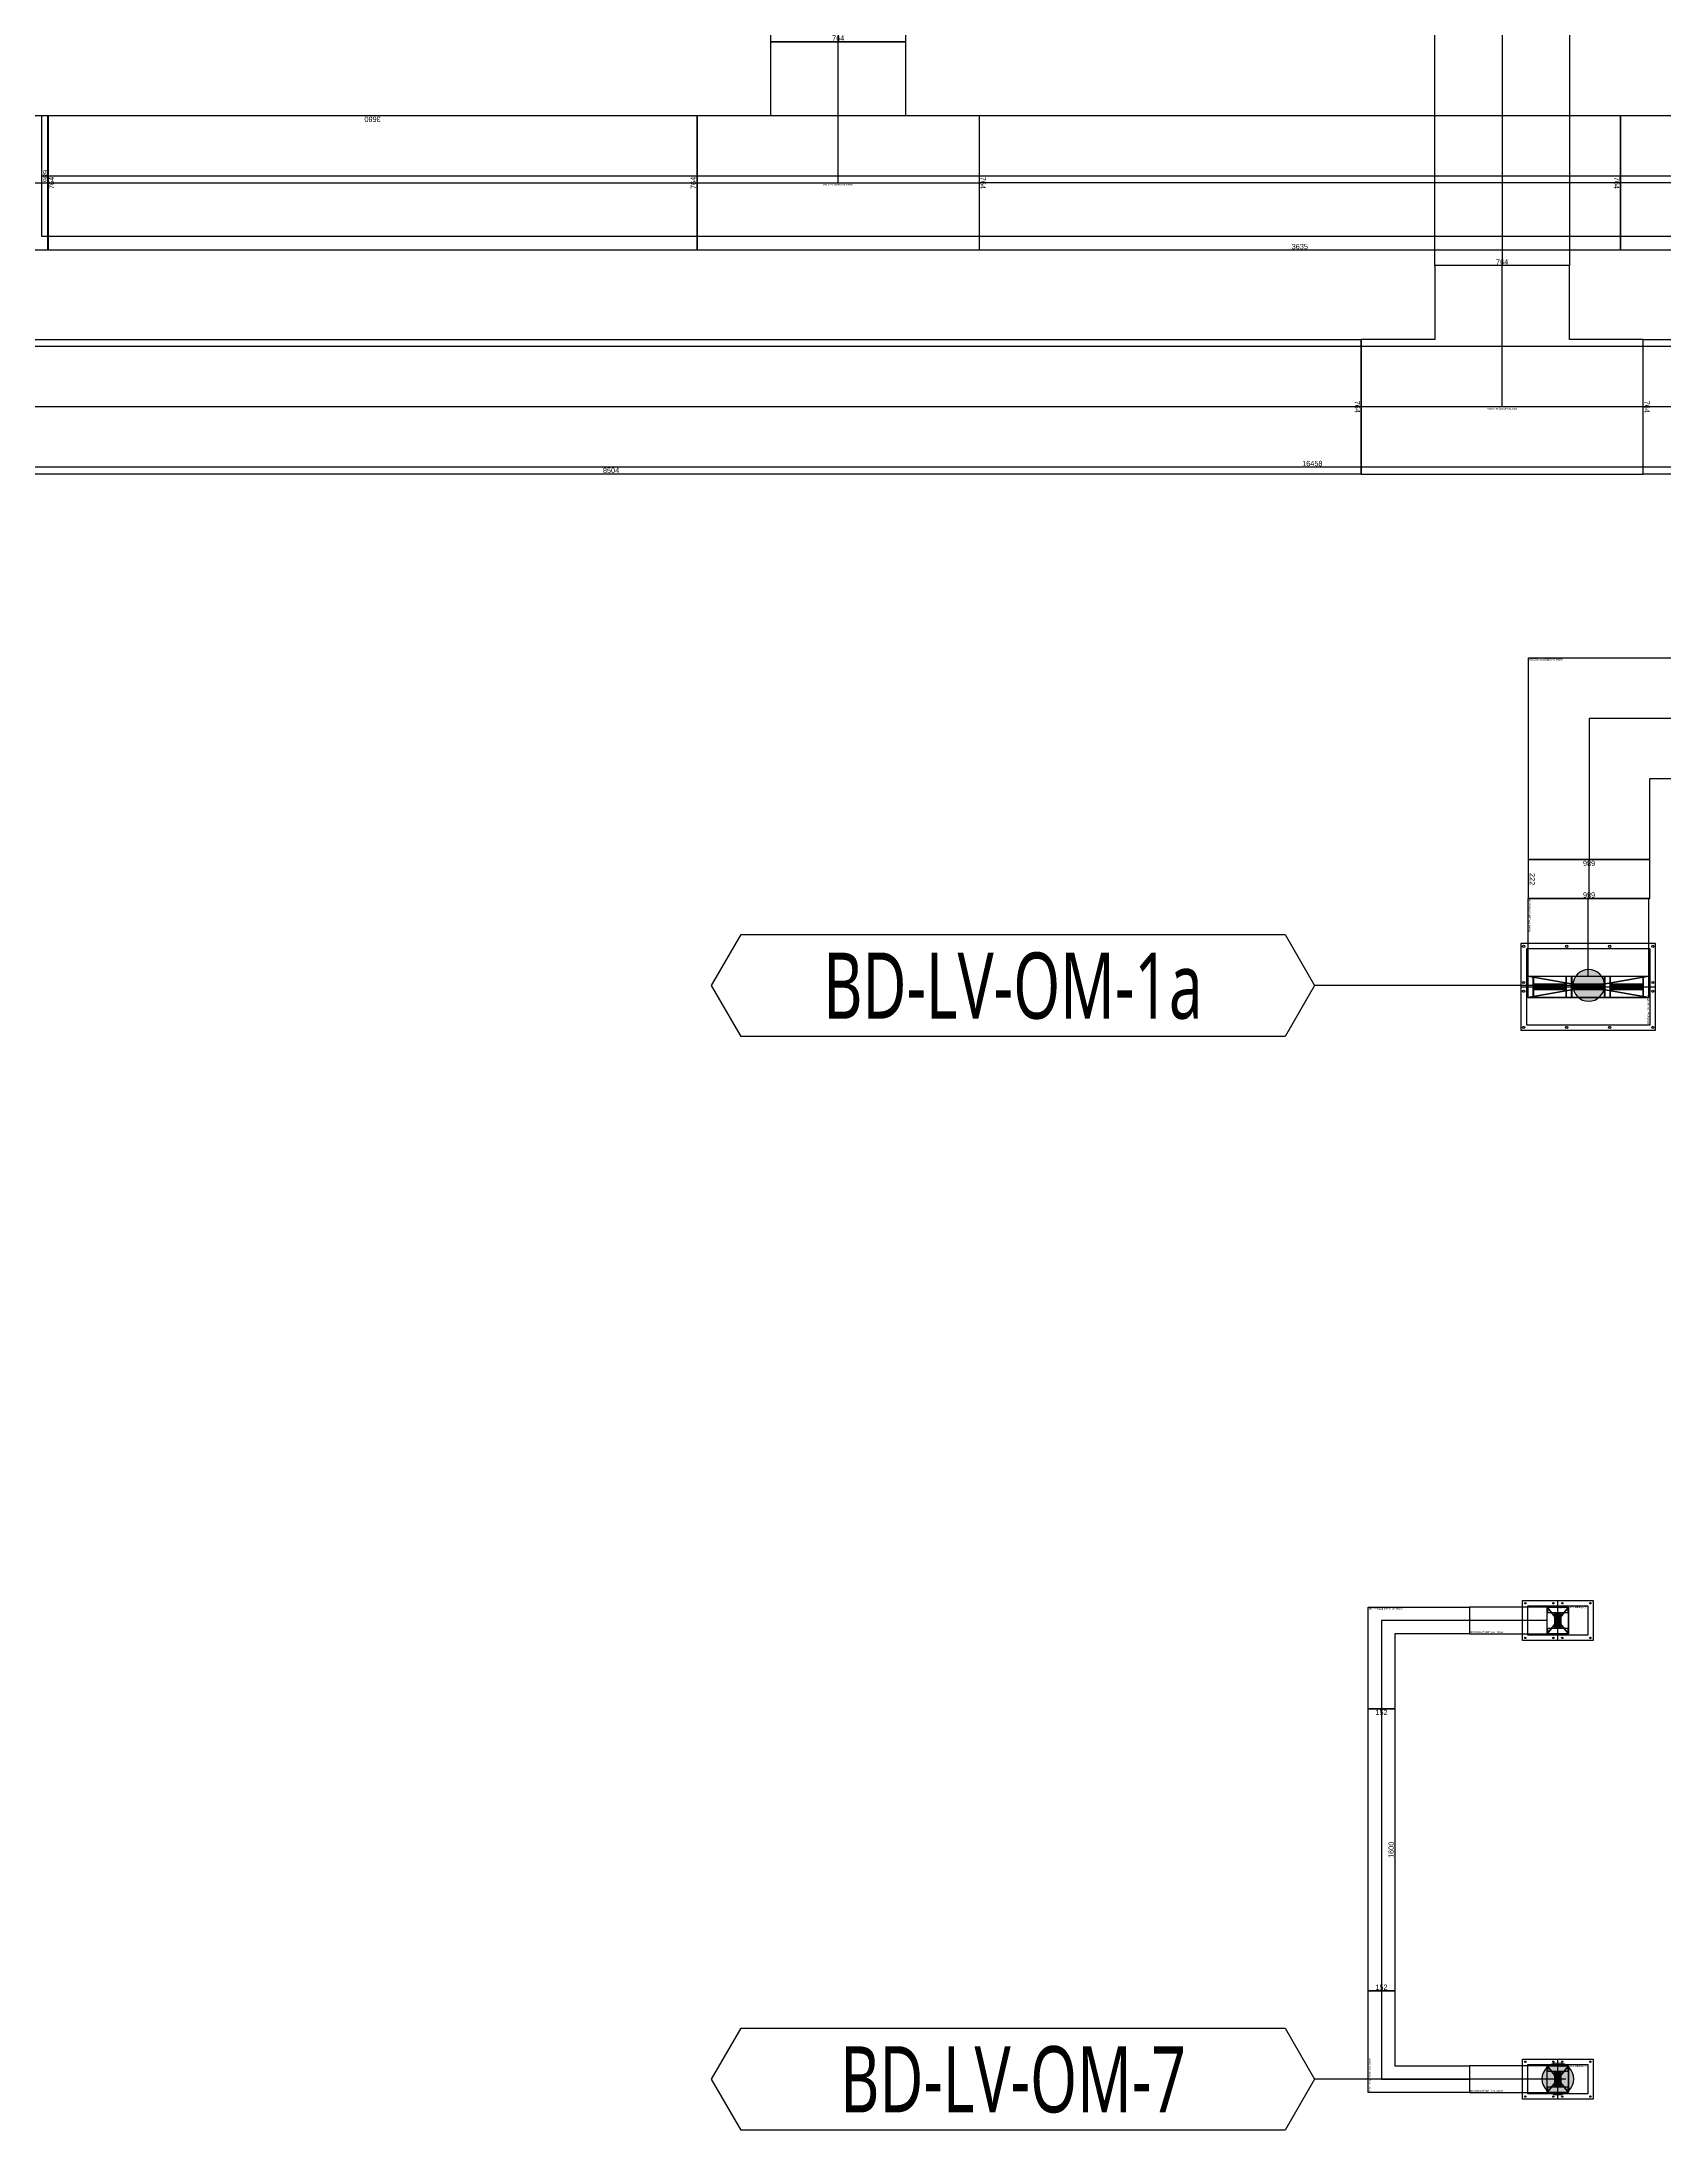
# Model space of a CAD drawing. Header units: millimetres. Extents: x 84228 to 374549, y -351975 to 847575.
# Drawn here: x 101759 to 110957, y -241285 to -229444 of the extents above; entities that cross this region are included whole.
import ezdxf
from ezdxf.enums import TextEntityAlignment as Align

# ---------------------------------------------------------------- set-up
doc = ezdxf.new("R2010")
doc.units = ezdxf.units.MM
doc.header["$LTSCALE"] = 150
doc.layers.get('Defpoints').update_dxf_attribs({"color": 150})
for name, color, linetype in [('-----27 Bus Duct_LV_380-220V', 200, 'Continuous'), ('-----27 Bus Duct_LV_380-220V_IT BACK UP', 2, 'Continuous'), ('-----27 Bus Duct_LV_380-220V_LOAD BANK', 7, 'Continuous'), ('-----27 Bus Duct_LV_380-220V_UT', 41, 'Continuous'), ('-----27 Bus Duct_LV_380-220V_UT B', 71, 'Continuous'), ('-----99 Cable Schedule', 2, 'Continuous')]:
    doc.layers.add(name, color=color, linetype=linetype)
doc.styles.add('DH', font='malgun.ttf')
doc.styles.add('ELEC', font='Dotum.ttf')
doc.styles.get("Standard").update_dxf_attribs({"font": 'Dotum.ttf'})
doc.dimstyles.new('전기통신참고용-치수', dxfattribs={"dimscale": 15, "dimtxt": 2, "dimasz": 0, "dimexe": 0, "dimexo": 0, "dimgap": 0.4, "dimtad": 4, "dimdec": 0, "dimzin": 0, "dimdsep": 46, "dimtxsty": 'Standard', "dimblk": 'NONE', "dimcen": 0, "dimse1": 1, "dimse2": 1, "dimsd1": 1, "dimsd2": 1, "dimclrd": 8, "dimclre": 8, "dimclrt": 8, "dimadec": 0, "dimazin": 0, "dimtfac": 1, "dimtdec": 0, "dimtix": 1, "dimtmove": 2, "dimatfit": 0, "dimldrblk": 'NONE', "dimfxl": 2, "dimtolj": 1, "dimtzin": 0, "dimarcsym": 0})

# ---------------------------------------------------------------- blocks, each defined once
blk = doc.blocks.new('*D196')
at = {"layer": 'Defpoints', "color": 0, "transparency": 16777216}
for p in [(686, 12712), (686, 12712), (686, -3746)]:
    blk.add_point(p, dxfattribs=at)
at = {"color": 0, "transparency": 16777216, "insert": (665, 4483), "char_height": 30, "attachment_point": 5, "rotation": 90}
blk.add_mtext('\\A1;{\\C0;16458}', dxfattribs=at)
blk = doc.blocks.new('_None')
blk = doc.blocks.new('*D438')
at = {"layer": 'Defpoints', "color": 0, "transparency": 16777216}
for p in [(0, 12516), (764, 12516), (764, 12516)]:
    blk.add_point(p, dxfattribs=at)
at = {"color": 0, "transparency": 16777216, "insert": (382, 12495), "char_height": 30, "attachment_point": 5}
blk.add_mtext('\\A1;{\\C0;764}', dxfattribs=at)
blk = doc.blocks.new('*D439')
at = {"layer": 'Defpoints', "color": 0, "transparency": 16777216}
for p in [(764, 12516), (764, 12516), (764, 8881)]:
    blk.add_point(p, dxfattribs=at)
at = {"color": 0, "transparency": 16777216, "insert": (743, 10698), "char_height": 30, "attachment_point": 5, "rotation": 90}
blk.add_mtext('\\A1;{\\C0;3635}', dxfattribs=at)
blk = doc.blocks.new('*D440')
at = {"layer": 'Defpoints', "color": 0, "transparency": 16777216}
for p in [(0, 8881), (764, 8881), (764, 8881)]:
    blk.add_point(p, dxfattribs=at)
at = {"color": 0, "transparency": 16777216, "insert": (382, 8902), "char_height": 30, "attachment_point": 5}
blk.add_mtext('\\A1;{\\C0;764}', dxfattribs=at)
blk = doc.blocks.new('*U21')
at = {"color": 0}
blk.add_lwpolyline([(-800, -382), (-382, -382), (-382, -800), (382, -800), (382, -382), (800, -382), (800, 382), (-800, 382)], close=True, dxfattribs=at)
at = {"color": 1}
for points in [[(-800, 0), (800, 0)], [(0, 0), (0, -800)]]:
    blk.add_lwpolyline(points, dxfattribs=at)
at = {"color": 0, "style": 'ELEC'}
blk.add_text('BD TEE(HORIZ)-AL 6300A', height=10, dxfattribs=at).set_placement((0, 10), align=Align.MIDDLE)
blk = doc.blocks.new('*D442')
at = {"layer": 'Defpoints', "color": 0, "transparency": 16777216}
for p in [(0, 9341), (764, 9341), (764, 9341)]:
    blk.add_point(p, dxfattribs=at)
at = {"color": 0, "transparency": 16777216, "insert": (382, 9320), "char_height": 30, "attachment_point": 5}
blk.add_mtext('\\A1;{\\C0;764}', dxfattribs=at)
blk = doc.blocks.new('*D443')
at = {"layer": 'Defpoints', "color": 0, "transparency": 16777216}
for p in [(764, 9341), (764, 9341), (764, 5660)]:
    blk.add_point(p, dxfattribs=at)
at = {"color": 0, "transparency": 16777216, "insert": (743, 7500), "char_height": 30, "attachment_point": 5, "rotation": 90}
blk.add_mtext('\\A1;{\\C0;3680}', dxfattribs=at)
blk = doc.blocks.new('*D444')
at = {"layer": 'Defpoints', "color": 0, "transparency": 16777216}
for p in [(0, 5660), (764, 5660), (764, 5660)]:
    blk.add_point(p, dxfattribs=at)
at = {"color": 0, "transparency": 16777216, "insert": (382, 5681), "char_height": 30, "attachment_point": 5}
blk.add_mtext('\\A1;{\\C0;764}', dxfattribs=at)
blk = doc.blocks.new('*D587')
at = {"layer": 'Defpoints', "color": 0, "transparency": 16777216}
for p in [(686, 22793), (686, 22793), (686, -783)]:
    blk.add_point(p, dxfattribs=at)
at = {"color": 0, "transparency": 16777216, "insert": (665, 11005), "char_height": 30, "attachment_point": 5, "rotation": 90}
blk.add_mtext('\\A1;{\\C0;23576}', dxfattribs=at)
blk = doc.blocks.new('*D588')
at = {"layer": 'Defpoints', "color": 0, "transparency": 16777216}
for p in [(0, -783), (686, -783), (686, -783)]:
    blk.add_point(p, dxfattribs=at)
at = {"color": 0, "transparency": 16777216, "insert": (343, -762), "char_height": 30, "attachment_point": 5}
blk.add_mtext('\\A1;{\\C0;686}', dxfattribs=at)
blk = doc.blocks.new('*D602')
at = {"layer": 'Defpoints', "color": 0, "transparency": 16777216}
for p in [(0, 3396), (764, 3396), (764, 3396)]:
    blk.add_point(p, dxfattribs=at)
at = {"color": 0, "transparency": 16777216, "insert": (382, 3375), "char_height": 30, "attachment_point": 5}
blk.add_mtext('\\A1;{\\C0;764}', dxfattribs=at)
blk = doc.blocks.new('*D603')
at = {"layer": 'Defpoints', "color": 0, "transparency": 16777216}
for p in [(764, 3396), (764, 3396), (764, -6422)]:
    blk.add_point(p, dxfattribs=at)
at = {"color": 0, "transparency": 16777216, "insert": (743, -1513), "char_height": 30, "attachment_point": 5, "rotation": 90}
blk.add_mtext('\\A1;{\\C0;9818}', dxfattribs=at)
blk = doc.blocks.new('*D604')
at = {"layer": 'Defpoints', "color": 0, "transparency": 16777216}
for p in [(0, -6422), (764, -6422), (764, -6422)]:
    blk.add_point(p, dxfattribs=at)
at = {"color": 0, "transparency": 16777216, "insert": (382, -6401), "char_height": 30, "attachment_point": 5}
blk.add_mtext('\\A1;{\\C0;764}', dxfattribs=at)
blk = doc.blocks.new('*D610')
at = {"layer": 'Defpoints', "color": 0, "transparency": 16777216}
for p in [(0, 4742), (764, 4742), (764, 4742)]:
    blk.add_point(p, dxfattribs=at)
at = {"color": 0, "transparency": 16777216, "insert": (382, 4721), "char_height": 30, "attachment_point": 5}
blk.add_mtext('\\A1;{\\C0;764}', dxfattribs=at)
blk = doc.blocks.new('*D611')
at = {"layer": 'Defpoints', "color": 0, "transparency": 16777216}
for p in [(764, 4742), (764, 4742), (764, -3763)]:
    blk.add_point(p, dxfattribs=at)
at = {"color": 0, "transparency": 16777216, "insert": (743, 490), "char_height": 30, "attachment_point": 5, "rotation": 90}
blk.add_mtext('\\A1;{\\C0;8504}', dxfattribs=at)
blk = doc.blocks.new('*D612')
at = {"layer": 'Defpoints', "color": 0, "transparency": 16777216}
for p in [(0, -3763), (764, -3763), (764, -3763)]:
    blk.add_point(p, dxfattribs=at)
at = {"color": 0, "transparency": 16777216, "insert": (382, -3742), "char_height": 30, "attachment_point": 5}
blk.add_mtext('\\A1;{\\C0;764}', dxfattribs=at)
blk = doc.blocks.new('*D615')
at = {"layer": 'Defpoints', "color": 0, "transparency": 16777216}
for p in [(764, 9793), (764, 9793), (764, -5596)]:
    blk.add_point(p, dxfattribs=at)
at = {"color": 0, "transparency": 16777216, "insert": (743, 2099), "char_height": 30, "attachment_point": 5, "rotation": 90}
blk.add_mtext('\\A1;{\\C0;15390}', dxfattribs=at)
blk = doc.blocks.new('*D616')
at = {"layer": 'Defpoints', "color": 0, "transparency": 16777216}
for p in [(0, -5596), (764, -5596), (764, -5596)]:
    blk.add_point(p, dxfattribs=at)
at = {"color": 0, "transparency": 16777216, "insert": (382, -5575), "char_height": 30, "attachment_point": 5}
blk.add_mtext('\\A1;{\\C0;764}', dxfattribs=at)
blk = doc.blocks.new('*D446')
at = {"layer": 'Defpoints', "color": 0, "transparency": 16777216}
for p in [(0, 12840), (764, 12840), (764, 12840)]:
    blk.add_point(p, dxfattribs=at)
at = {"color": 0, "transparency": 16777216, "insert": (382, 12819), "char_height": 30, "attachment_point": 5}
blk.add_mtext('\\A1;{\\C0;764}', dxfattribs=at)
blk = doc.blocks.new('*D447')
at = {"layer": 'Defpoints', "color": 0, "transparency": 16777216}
for p in [(764, 12840), (764, 12840), (764, 9441)]:
    blk.add_point(p, dxfattribs=at)
at = {"color": 0, "transparency": 16777216, "insert": (743, 11140), "char_height": 30, "attachment_point": 5, "rotation": 90}
blk.add_mtext('\\A1;{\\C0;3399}', dxfattribs=at)
blk = doc.blocks.new('*D448')
at = {"layer": 'Defpoints', "color": 0, "transparency": 16777216}
for p in [(0, 9441), (764, 9441), (764, 9441)]:
    blk.add_point(p, dxfattribs=at)
at = {"color": 0, "transparency": 16777216, "insert": (382, 9462), "char_height": 30, "attachment_point": 5}
blk.add_mtext('\\A1;{\\C0;764}', dxfattribs=at)
blk = doc.blocks.new('*U15')
at = {"color": 0}
blk.add_lwpolyline([(-382, -382), (800, -382), (800, 382), (382, 382), (382, 800), (-382, 800)], close=True, dxfattribs=at)
at = {"color": 1}
blk.add_lwpolyline([(800, 0), (0, 0), (0, 800)], dxfattribs=at)
at = {"color": 0, "style": 'ELEC'}
blk.add_text('BD ELBOW(HORIZ)-AL 6300A', height=10, dxfattribs=at).set_placement((-377, -372), align=Align.MIDDLE_LEFT)
blk = doc.blocks.new('*U79')
at = {"color": 0}
blk.add_line((0, 381.5), (0, -381.5), dxfattribs=at)
at = {"color": 1}
for p, q in [((60, 343), (-60, -343)), ((-60, 343), (60, -343))]:
    blk.add_line(p, q, dxfattribs=at)
at = {"color": 0}
for points in [[(-245, -381.5), (245, -381.5), (245, 381.5), (-245, 381.5)], [(-215, -350.5), (215, -350.5), (215, 350.5), (-215, 350.5)]]:
    blk.add_lwpolyline(points, close=True, dxfattribs=at)
at = {"color": 1}
blk.add_lwpolyline([(60, -343), (-60, -343), (-60, 343), (60, 343)], close=True, dxfattribs=at)
for points in [[(-60, 123, -0.41421356), (-58, 125), (-17.2, 125, 0.41421356), (-16.2, 126), (-16.2, 310, 0.41421356), (-17.2, 311), (-58, 311, -0.41421356), (-60, 313), (-60, 343, -0.41421356), (-59, 342), (-59, 313, 0.41421356), (-58, 312), (58, 312, 0.41421356), (59, 313), (59, 342, -0.41421356), (60, 343), (60, 313, -0.41421356), (58, 311), (17.2, 311, 0.41421356), (16.2, 310), (16.2, 126, 0.41421356), (17.2, 125), (58, 125, -0.41421356), (60, 123), (60, 111, -0.41421356), (59, 112), (59, 123, 0.41421356), (58, 124), (-58, 124, 0.41421356), (-59, 123), (-59, 112, -0.41421356), (-60, 111), (-60, 111), (-60, 111), (-60, 111)], [(-15.2, 126), (-15.2, 310, -0.41421356), (-14.2, 311), (14.2, 311, -0.41421356), (15.2, 310), (15.2, 126, -0.41421356), (14.2, 125), (-14.2, 125, -0.41421356)], [(-14.2, 127), (-14.2, 309, -0.41421356), (-13.2, 310), (-8.85, 310, -0.41421356), (-7.85, 309), (-7.85, 127, -0.41421356), (-8.85, 126), (-13.2, 126, -0.41421356)], [(-6.85, 127), (-6.85, 309, -0.41421356), (-5.85, 310), (-1.5, 310, -0.41421356), (-0.5, 309), (-0.5, 127, -0.41421356), (-1.5, 126), (-5.85, 126, -0.41421356)], [(0.5, 127), (0.5, 309, -0.41421356), (1.5, 310), (5.85, 310, -0.41421356), (6.85, 309), (6.85, 127, -0.41421356), (5.85, 126), (1.5, 126, -0.41421356)], [(7.85, 127), (7.85, 309, -0.41421356), (8.85, 310), (13.2, 310, -0.41421356), (14.2, 309), (14.2, 127, -0.41421356), (13.2, 126), (8.85, 126, -0.41421356)], [(-60, -95, -0.41421356), (-58, -93), (-17.2, -93, 0.41421356), (-16.2, -92), (-16.2, 92, 0.41421356), (-17.2, 93), (-58, 93, -0.41421356), (-60, 95), (-60, 109, -0.41421356), (-59, 108), (-59, 95, 0.41421356), (-58, 94), (58, 94, 0.41421356), (59, 95), (59, 108, -0.41421356), (60, 109), (60, 95, -0.41421356), (58, 93), (17.2, 93, 0.41421356), (16.2, 92), (16.2, -92, 0.41421356), (17.2, -93), (58, -93, -0.41421356), (60, -95), (60, -108, -0.41421356), (59, -107), (59, -95, 0.41421356), (58, -94), (-58, -94, 0.41421356), (-59, -95), (-59, -107, -0.41421356), (-60, -108), (-60, -108), (-60, -108), (-60, -108)], [(-15.2, -92), (-15.2, 92, -0.41421356), (-14.2, 93), (14.2, 93, -0.41421356), (15.2, 92), (15.2, -92, -0.41421356), (14.2, -93), (-14.2, -93, -0.41421356)], [(-14.2, -91), (-14.2, 91, -0.41421356), (-13.2, 92), (-8.85, 92, -0.41421356), (-7.85, 91), (-7.85, -91, -0.41421356), (-8.85, -92), (-13.2, -92, -0.41421356)], [(-6.85, -91), (-6.85, 91, -0.41421356), (-5.85, 92), (-1.5, 92, -0.41421356), (-0.5, 91), (-0.5, -91, -0.41421356), (-1.5, -92), (-5.85, -92, -0.41421356)], [(0.5, -91), (0.5, 91, -0.41421356), (1.5, 92), (5.85, 92, -0.41421356), (6.85, 91), (6.85, -91, -0.41421356), (5.85, -92), (1.5, -92, -0.41421356)], [(7.85, -91), (7.85, 91, -0.41421356), (8.85, 92), (13.2, 92, -0.41421356), (14.2, 91), (14.2, -91, -0.41421356), (13.2, -92), (8.85, -92, -0.41421356)], [(-60, -313, -0.41421356), (-58, -311), (-17.2, -311, 0.41421356), (-16.2, -310), (-16.2, -126, 0.41421356), (-17.2, -125), (-58, -125, -0.41421356), (-60, -123), (-60, -110, -0.41421356), (-59, -111), (-59, -123, 0.41421356), (-58, -124), (58, -124, 0.41421356), (59, -123), (59, -111, -0.41421356), (60, -110), (60, -123, -0.41421356), (58, -125), (17.2, -125, 0.41421356), (16.2, -126), (16.2, -310, 0.41421356), (17.2, -311), (58, -311, -0.41421356), (60, -313), (60, -343, -0.41421356), (59, -342), (59, -313, 0.41421356), (58, -312), (-58, -312, 0.41421356), (-59, -313), (-59, -342, -0.41421356), (-60, -343), (-60, -343), (-60, -343), (-60, -343)], [(-15.2, -310), (-15.2, -126, -0.41421356), (-14.2, -125), (14.2, -125, -0.41421356), (15.2, -126), (15.2, -310, -0.41421356), (14.2, -311), (-14.2, -311, -0.41421356)], [(-14.2, -309), (-14.2, -127, -0.41421356), (-13.2, -126), (-8.85, -126, -0.41421356), (-7.85, -127), (-7.85, -309, -0.41421356), (-8.85, -310), (-13.2, -310, -0.41421356)], [(-6.85, -309), (-6.85, -127, -0.41421356), (-5.85, -126), (-1.5, -126, -0.41421356), (-0.5, -127), (-0.5, -309, -0.41421356), (-1.5, -310), (-5.85, -310, -0.41421356)], [(0.5, -309), (0.5, -127, -0.41421356), (1.5, -126), (5.85, -126, -0.41421356), (6.85, -127), (6.85, -309, -0.41421356), (5.85, -310), (1.5, -310, -0.41421356)], [(7.85, -309), (7.85, -127, -0.41421356), (8.85, -126), (13.2, -126, -0.41421356), (14.2, -127), (14.2, -309, -0.41421356), (13.2, -310), (8.85, -310, -0.41421356)]]:
    blk.add_lwpolyline(points, format="xyb", close=True, dxfattribs=at)
at = {"color": 0}
for centre in [(-230, 366), (-25, 366), (25, 366), (230, 366), (-230, 122), (230, 122), (-230, -122), (230, -122), (-230, -366), (-25, -366), (25, -366), (230, -366)]:
    blk.add_circle(centre, 6, dxfattribs=at)
at = {"color": 0, "style": 'ELEC'}
blk.add_text('BD Flanged End-AL 5000A', height=10, dxfattribs=at).set_placement((-210, -340.5), align=Align.MIDDLE_LEFT)
blk = doc.blocks.new('*U69')
at = {"color": 1}
for p, q in [((340, 343), (220, -343)), ((220, 343), (340, -343))]:
    blk.add_line(p, q, dxfattribs=at)
at = {"color": 0}
blk.add_lwpolyline([(-220, -343), (220, -343), (220, 343), (-220, 343)], close=True, dxfattribs=at)
blk.add_lwpolyline([(220, -343), (340, -343), (340, 343), (220, 343)], dxfattribs=at)
at = {"color": 1}
for points in [[(220, 123, -0.41421356), (222, 125), (262.8, 125, 0.41421356), (263.8, 126), (263.8, 310, 0.41421356), (262.8, 311), (222, 311, -0.41421356), (220, 313), (220, 343, -0.41421356), (221, 342), (221, 313, 0.41421356), (222, 312), (338, 312, 0.41421356), (339, 313), (339, 342, -0.41421356), (340, 343), (340, 313, -0.41421356), (338, 311), (297.2, 311, 0.41421356), (296.2, 310), (296.2, 126, 0.41421356), (297.2, 125), (338, 125, -0.41421356), (340, 123), (340, 111, -0.41421356), (339, 112), (339, 123, 0.41421356), (338, 124), (222, 124, 0.41421356), (221, 123), (221, 112, -0.41421356), (220, 111), (220, 111), (220, 111), (220, 111)], [(264.8, 126), (264.8, 310, -0.41421356), (265.8, 311), (294.2, 311, -0.41421356), (295.2, 310), (295.2, 126, -0.41421356), (294.2, 125), (265.8, 125, -0.41421356)], [(265.8, 127), (265.8, 309, -0.41421356), (266.8, 310), (271.15, 310, -0.41421356), (272.15, 309), (272.15, 127, -0.41421356), (271.15, 126), (266.8, 126, -0.41421356)], [(273.15, 127), (273.15, 309, -0.41421356), (274.15, 310), (278.5, 310, -0.41421356), (279.5, 309), (279.5, 127, -0.41421356), (278.5, 126), (274.15, 126, -0.41421356)], [(280.5, 127), (280.5, 309, -0.41421356), (281.5, 310), (285.85, 310, -0.41421356), (286.85, 309), (286.85, 127, -0.41421356), (285.85, 126), (281.5, 126, -0.41421356)], [(287.85, 127), (287.85, 309, -0.41421356), (288.85, 310), (293.2, 310, -0.41421356), (294.2, 309), (294.2, 127, -0.41421356), (293.2, 126), (288.85, 126, -0.41421356)], [(220, -95, -0.41421356), (222, -93), (262.8, -93, 0.41421356), (263.8, -92), (263.8, 92, 0.41421356), (262.8, 93), (222, 93, -0.41421356), (220, 95), (220, 109, -0.41421356), (221, 108), (221, 95, 0.41421356), (222, 94), (338, 94, 0.41421356), (339, 95), (339, 108, -0.41421356), (340, 109), (340, 95, -0.41421356), (338, 93), (297.2, 93, 0.41421356), (296.2, 92), (296.2, -92, 0.41421356), (297.2, -93), (338, -93, -0.41421356), (340, -95), (340, -108, -0.41421356), (339, -107), (339, -95, 0.41421356), (338, -94), (222, -94, 0.41421356), (221, -95), (221, -107, -0.41421356), (220, -108), (220, -108), (220, -108), (220, -108)], [(264.8, -92), (264.8, 92, -0.41421356), (265.8, 93), (294.2, 93, -0.41421356), (295.2, 92), (295.2, -92, -0.41421356), (294.2, -93), (265.8, -93, -0.41421356)], [(265.8, -91), (265.8, 91, -0.41421356), (266.8, 92), (271.15, 92, -0.41421356), (272.15, 91), (272.15, -91, -0.41421356), (271.15, -92), (266.8, -92, -0.41421356)], [(273.15, -91), (273.15, 91, -0.41421356), (274.15, 92), (278.5, 92, -0.41421356), (279.5, 91), (279.5, -91, -0.41421356), (278.5, -92), (274.15, -92, -0.41421356)], [(280.5, -91), (280.5, 91, -0.41421356), (281.5, 92), (285.85, 92, -0.41421356), (286.85, 91), (286.85, -91, -0.41421356), (285.85, -92), (281.5, -92, -0.41421356)], [(287.85, -91), (287.85, 91, -0.41421356), (288.85, 92), (293.2, 92, -0.41421356), (294.2, 91), (294.2, -91, -0.41421356), (293.2, -92), (288.85, -92, -0.41421356)], [(220, -313, -0.41421356), (222, -311), (262.8, -311, 0.41421356), (263.8, -310), (263.8, -126, 0.41421356), (262.8, -125), (222, -125, -0.41421356), (220, -123), (220, -110, -0.41421356), (221, -111), (221, -123, 0.41421356), (222, -124), (338, -124, 0.41421356), (339, -123), (339, -111, -0.41421356), (340, -110), (340, -123, -0.41421356), (338, -125), (297.2, -125, 0.41421356), (296.2, -126), (296.2, -310, 0.41421356), (297.2, -311), (338, -311, -0.41421356), (340, -313), (340, -343, -0.41421356), (339, -342), (339, -313, 0.41421356), (338, -312), (222, -312, 0.41421356), (221, -313), (221, -342, -0.41421356), (220, -343), (220, -343), (220, -343), (220, -343)], [(264.8, -310), (264.8, -126, -0.41421356), (265.8, -125), (294.2, -125, -0.41421356), (295.2, -126), (295.2, -310, -0.41421356), (294.2, -311), (265.8, -311, -0.41421356)], [(265.8, -309), (265.8, -127, -0.41421356), (266.8, -126), (271.15, -126, -0.41421356), (272.15, -127), (272.15, -309, -0.41421356), (271.15, -310), (266.8, -310, -0.41421356)], [(273.15, -309), (273.15, -127, -0.41421356), (274.15, -126), (278.5, -126, -0.41421356), (279.5, -127), (279.5, -309, -0.41421356), (278.5, -310), (274.15, -310, -0.41421356)], [(280.5, -309), (280.5, -127, -0.41421356), (281.5, -126), (285.85, -126, -0.41421356), (286.85, -127), (286.85, -309, -0.41421356), (285.85, -310), (281.5, -310, -0.41421356)], [(287.85, -309), (287.85, -127, -0.41421356), (288.85, -126), (293.2, -126, -0.41421356), (294.2, -127), (294.2, -309, -0.41421356), (293.2, -310), (288.85, -310, -0.41421356)]]:
    blk.add_lwpolyline(points, format="xyb", close=True, dxfattribs=at)
blk.add_lwpolyline([(220, 0), (-220, 0)], dxfattribs=at)
at = {"color": 0, "style": 'ELEC'}
blk.add_text('BD ELBOW(VERT)-AL 5000A', height=10, dxfattribs=at).set_placement((-215, -333), align=Align.MIDDLE_LEFT)
blk = doc.blocks.new('A$C9a0ab699')
h = blk.add_hatch(color=0)
edge = h.paths.add_edge_path()
edge.add_arc((0, 0), 64, 720, 1080, ccw=False)
at = {"color": 0}
blk.add_circle((0, 0), 64, dxfattribs=at)
blk = doc.blocks.new('*U74')
at = {"color": 0}
blk.add_lwpolyline([(-343, -343), (800, -343), (800, 343), (343, 343), (343, 800), (-343, 800)], close=True, dxfattribs=at)
at = {"color": 1}
blk.add_lwpolyline([(800, 0), (0, 0), (0, 800)], dxfattribs=at)
at = {"color": 0, "style": 'ELEC'}
blk.add_text('BD ELBOW(HORIZ)-AL 5000A', height=10, dxfattribs=at).set_placement((-338, -333), align=Align.MIDDLE_LEFT)
blk = doc.blocks.new('*U66')
at = {"color": 1}
for p, q in [((60, 76), (-60, -76)), ((-60, 76), (60, -76))]:
    blk.add_line(p, q, dxfattribs=at)
at = {"color": 0}
blk.add_line((0, 113.5), (0, -113.5), dxfattribs=at)
for points in [[(200, -113.5), (-200, -113.5), (-200, 113.5), (200, 113.5)], [(170, -83.5), (-170, -83.5), (-170, 83.5), (170, 83.5)]]:
    blk.add_lwpolyline(points, close=True, dxfattribs=at)
at = {"color": 1}
blk.add_lwpolyline([(60, -76), (-60, -76), (-60, 76), (60, 76)], close=True, dxfattribs=at)
for points in [[(-60, -46, -0.41421356), (-58, -44), (-17.2, -44, 0.41421356), (-16.2, -43), (-16.2, 43, 0.41421356), (-17.2, 44), (-58, 44, -0.41421356), (-60, 46), (-60, 76, -0.41421356), (-59, 75), (-59, 46, 0.41421356), (-58, 45), (58, 45, 0.41421356), (59, 46), (59, 75, -0.41421356), (60, 76), (60, 46, -0.41421356), (58, 44), (17.2, 44, 0.41421356), (16.2, 43), (16.2, -43, 0.41421356), (17.2, -44), (58, -44, -0.41421356), (60, -46), (60, -76, -0.41421356), (59, -75), (59, -46, 0.41421356), (58, -45), (-58, -45, 0.41421356), (-59, -46), (-59, -75, -0.41421356), (-60, -76), (-60, -76), (-60, -76), (-60, -76)], [(-15.2, -43), (-15.2, 43, -0.41421356), (-14.2, 44), (14.2, 44, -0.41421356), (15.2, 43), (15.2, -43, -0.41421356), (14.2, -44), (-14.2, -44, -0.41421356)], [(-14.2, -42), (-14.2, 42, -0.41421356), (-13.2, 43), (-8.85, 43, -0.41421356), (-7.85, 42), (-7.85, -42, -0.41421356), (-8.85, -43), (-13.2, -43, -0.41421356)], [(-6.85, -42), (-6.85, 42, -0.41421356), (-5.85, 43), (-1.5, 43, -0.41421356), (-0.5, 42), (-0.5, -42, -0.41421356), (-1.5, -43), (-5.85, -43, -0.41421356)], [(0.5, -42), (0.5, 42, -0.41421356), (1.5, 43), (5.85, 43, -0.41421356), (6.85, 42), (6.85, -42, -0.41421356), (5.85, -43), (1.5, -43, -0.41421356)], [(7.85, -42), (7.85, 42, -0.41421356), (8.85, 43), (13.2, 43, -0.41421356), (14.2, 42), (14.2, -42, -0.41421356), (13.2, -43), (8.85, -43, -0.41421356)]]:
    blk.add_lwpolyline(points, format="xyb", close=True, dxfattribs=at)
at = {"color": 0}
for centre in [(-185, 98.5), (-25, 98.5), (25, 98.5), (185, 98.5), (-185, -98.5), (-25, -98.5), (25, -98.5), (185, -98.5)]:
    blk.add_circle(centre, 4, dxfattribs=at)
at = {"color": 0, "style": 'ELEC'}
blk.add_text('BD Flanged End-AL 1000A', height=10, dxfattribs=at).set_placement((-165, -73.5), align=Align.MIDDLE_LEFT)
blk = doc.blocks.new('*U67')
at = {"color": 1}
for p, q in [((340, 76), (220, -76)), ((220, 76), (340, -76))]:
    blk.add_line(p, q, dxfattribs=at)
at = {"color": 0}
blk.add_lwpolyline([(-220, -76), (220, -76), (220, 76), (-220, 76)], close=True, dxfattribs=at)
at = {"color": 1}
blk.add_lwpolyline([(220, 0), (-220, 0)], dxfattribs=at)
at = {"color": 0}
blk.add_lwpolyline([(220, -76), (340, -76), (340, 76), (220, 76)], dxfattribs=at)
at = {"color": 1}
for points in [[(220, -46, -0.41421356), (222, -44), (262.8, -44, 0.41421356), (263.8, -43), (263.8, 43, 0.41421356), (262.8, 44), (222, 44, -0.41421356), (220, 46), (220, 76, -0.41421356), (221, 75), (221, 46, 0.41421356), (222, 45), (338, 45, 0.41421356), (339, 46), (339, 75, -0.41421356), (340, 76), (340, 46, -0.41421356), (338, 44), (297.2, 44, 0.41421356), (296.2, 43), (296.2, -43, 0.41421356), (297.2, -44), (338, -44, -0.41421356), (340, -46), (340, -76, -0.41421356), (339, -75), (339, -46, 0.41421356), (338, -45), (222, -45, 0.41421356), (221, -46), (221, -75, -0.41421356), (220, -76), (220, -76), (220, -76), (220, -76)], [(264.8, -43), (264.8, 43, -0.41421356), (265.8, 44), (294.2, 44, -0.41421356), (295.2, 43), (295.2, -43, -0.41421356), (294.2, -44), (265.8, -44, -0.41421356)], [(265.8, -42), (265.8, 42, -0.41421356), (266.8, 43), (271.15, 43, -0.41421356), (272.15, 42), (272.15, -42, -0.41421356), (271.15, -43), (266.8, -43, -0.41421356)], [(273.15, -42), (273.15, 42, -0.41421356), (274.15, 43), (278.5, 43, -0.41421356), (279.5, 42), (279.5, -42, -0.41421356), (278.5, -43), (274.15, -43, -0.41421356)], [(280.5, -42), (280.5, 42, -0.41421356), (281.5, 43), (285.85, 43, -0.41421356), (286.85, 42), (286.85, -42, -0.41421356), (285.85, -43), (281.5, -43, -0.41421356)], [(287.85, -42), (287.85, 42, -0.41421356), (288.85, 43), (293.2, 43, -0.41421356), (294.2, 42), (294.2, -42, -0.41421356), (293.2, -43), (288.85, -43, -0.41421356)]]:
    blk.add_lwpolyline(points, format="xyb", close=True, dxfattribs=at)
at = {"color": 0, "style": 'ELEC'}
blk.add_text('BD ELBOW(VERT)-AL 1000A', height=10, dxfattribs=at).set_placement((-215, -66), align=Align.MIDDLE_LEFT)
blk = doc.blocks.new('*U68')
at = {"color": 0}
blk.add_lwpolyline([(-76, -76), (500, -76), (500, 76), (76, 76), (76, 500), (-76, 500)], close=True, dxfattribs=at)
at = {"color": 1}
blk.add_lwpolyline([(500, 0), (0, 0), (0, 500)], dxfattribs=at)
at = {"color": 0, "style": 'ELEC'}
blk.add_text('BD ELBOW(HORIZ)-AL 1000A', height=10, dxfattribs=at).set_placement((-71, -66), align=Align.MIDDLE_LEFT)
blk = doc.blocks.new('*D546')
at = {"layer": 'Defpoints', "color": 0, "transparency": 16777216}
for p in [(0, -822), (152, -822), (152, -822)]:
    blk.add_point(p, dxfattribs=at)
at = {"color": 0, "transparency": 16777216, "insert": (76, -843), "char_height": 30, "attachment_point": 5}
blk.add_mtext('\\A1;{\\C0;152}', dxfattribs=at)
blk = doc.blocks.new('*D547')
at = {"layer": 'Defpoints', "color": 0, "transparency": 16777216}
for p in [(152, -822), (152, -822), (152, -2422)]:
    blk.add_point(p, dxfattribs=at)
at = {"color": 0, "transparency": 16777216, "insert": (131, -1622), "char_height": 30, "attachment_point": 5, "rotation": 90}
blk.add_mtext('\\A1;{\\C0;1600}', dxfattribs=at)
blk = doc.blocks.new('*D548')
at = {"layer": 'Defpoints', "color": 0, "transparency": 16777216}
for p in [(0, -2422), (152, -2422), (152, -2422)]:
    blk.add_point(p, dxfattribs=at)
at = {"color": 0, "transparency": 16777216, "insert": (76, -2401), "char_height": 30, "attachment_point": 5}
blk.add_mtext('\\A1;{\\C0;152}', dxfattribs=at)
blk = doc.blocks.new('*D670')
at = {"layer": 'Defpoints', "color": 0, "transparency": 16777216}
for p in [(0, -2201), (686, -2201), (686, -2201)]:
    blk.add_point(p, dxfattribs=at)
at = {"color": 0, "transparency": 16777216, "insert": (343, -2222), "char_height": 30, "attachment_point": 5}
blk.add_mtext('\\A1;{\\C0;686}', dxfattribs=at)
blk = doc.blocks.new('*D671')
at = {"layer": 'Defpoints', "color": 0, "transparency": 16777216}
for p in [(686, -2201), (686, -2201), (686, -2422)]:
    blk.add_point(p, dxfattribs=at)
at = {"color": 0, "transparency": 16777216, "insert": (665, -2312), "char_height": 30, "attachment_point": 5, "rotation": 90}
blk.add_mtext('\\A1;{\\C0;222}', dxfattribs=at)
blk = doc.blocks.new('*D672')
at = {"layer": 'Defpoints', "color": 0, "transparency": 16777216}
for p in [(0, -2422), (686, -2422), (686, -2422)]:
    blk.add_point(p, dxfattribs=at)
at = {"color": 0, "transparency": 16777216, "insert": (343, -2401), "char_height": 30, "attachment_point": 5}
blk.add_mtext('\\A1;{\\C0;686}', dxfattribs=at)
blk = doc.blocks.new('*U194')
at = {"color": 1}
blk.add_line((343, 12712.4), (343, -3745.6), dxfattribs=at)
at = {"color": 0}
blk.add_lwpolyline([(686, -3745.6), (0, -3745.6), (0, 12712.4), (686, 12712.4)], close=True, dxfattribs=at)
dim = blk.add_linear_dim(base=(686, 12712.4), p1=(686, -3745.6), p2=(686, 12712.4), angle=90, text='{\\C0;<>}', dimstyle='전기통신참고용-치수', override={"dimtad": 1, "dimtxsty": 'Standard', "dimclrd": 0, "dimclre": 0, "dimclrt": 0}, dxfattribs=at)
dim.commit()
dim.dimension.update_dxf_attribs({"geometry": '*D196', "text_midpoint": (665, 4483.4)})
blk = doc.blocks.new('*U437')
at = {"color": 1}
blk.add_line((382, 12515.7), (382, 8881.2), dxfattribs=at)
at = {"color": 0}
blk.add_lwpolyline([(764, 8881.2), (0, 8881.2), (0, 12515.7), (764, 12515.7)], close=True, dxfattribs=at)
for base, p1, p2, override, picture, middle in [((764, 12515.7), (0, 12515.7), (764, 12515.7), {"dimtxsty": 'Standard', "dimclrd": 0, "dimclre": 0, "dimclrt": 0}, '*D438', (382, 12494.7)), ((764, 8881.2), (0, 8881.2), (764, 8881.2), {"dimtad": 1, "dimtxsty": 'Standard', "dimclrd": 0, "dimclre": 0, "dimclrt": 0}, '*D440', (382, 8902.2))]:
    dim = blk.add_linear_dim(base=base, p1=p1, p2=p2, text='{\\C0;<>}', dimstyle='전기통신참고용-치수', override=override, dxfattribs=at)
    dim.commit()
    dim.dimension.update_dxf_attribs({"geometry": picture, "text_midpoint": middle})
dim = blk.add_linear_dim(base=(764, 12515.6754), p1=(764, 8881.1747), p2=(764, 12515.6754), angle=90, text='{\\C0;<>}', dimstyle='전기통신참고용-치수', override={"dimtad": 1, "dimtxsty": 'Standard', "dimclrd": 0, "dimclre": 0, "dimclrt": 0}, dxfattribs=at)
dim.commit()
dim.dimension.update_dxf_attribs({"geometry": '*D439', "text_midpoint": (742.9796, 10698.425)})
blk = doc.blocks.new('*U441')
at = {"color": 1}
blk.add_line((382, 9340.7), (382, 5660.2), dxfattribs=at)
at = {"color": 0}
blk.add_lwpolyline([(764, 5660.2), (0, 5660.2), (0, 9340.7), (764, 9340.7)], close=True, dxfattribs=at)
for base, p1, p2, override, picture, middle in [((764, 9340.7), (0, 9340.7), (764, 9340.7), {"dimtxsty": 'Standard', "dimclrd": 0, "dimclre": 0, "dimclrt": 0}, '*D442', (382, 9319.7)), ((764, 5660.2), (0, 5660.2), (764, 5660.2), {"dimtad": 1, "dimtxsty": 'Standard', "dimclrd": 0, "dimclre": 0, "dimclrt": 0}, '*D444', (382, 5681.2))]:
    dim = blk.add_linear_dim(base=base, p1=p1, p2=p2, text='{\\C0;<>}', dimstyle='전기통신참고용-치수', override=override, dxfattribs=at)
    dim.commit()
    dim.dimension.update_dxf_attribs({"geometry": picture, "text_midpoint": middle})
dim = blk.add_linear_dim(base=(764, 9340.6754), p1=(764, 5660.176), p2=(764, 9340.6754), angle=90, text='{\\C0;<>}', dimstyle='전기통신참고용-치수', override={"dimtad": 1, "dimtxsty": 'Standard', "dimclrd": 0, "dimclre": 0, "dimclrt": 0}, dxfattribs=at)
dim.commit()
dim.dimension.update_dxf_attribs({"geometry": '*D443', "text_midpoint": (742.9796, 7500.4257)})
blk = doc.blocks.new('*U585')
at = {"color": 1}
blk.add_line((343, 22793.3), (343, -783.2), dxfattribs=at)
at = {"color": 0}
blk.add_lwpolyline([(686, -783.2), (0, -783.2), (0, 22793.3), (686, 22793.3)], close=True, dxfattribs=at)
dim = blk.add_linear_dim(base=(686, 22793.328207), p1=(686, -783.171793), p2=(686, 22793.328207), angle=90, text='{\\C0;<>}', dimstyle='전기통신참고용-치수', override={"dimtad": 1, "dimtxsty": 'Standard', "dimclrd": 0, "dimclre": 0, "dimclrt": 0}, dxfattribs=at)
dim.commit()
dim.dimension.update_dxf_attribs({"geometry": '*D587', "text_midpoint": (664.9796472, 11005.078207)})
dim = blk.add_linear_dim(base=(686, -783.2), p1=(0, -783.2), p2=(686, -783.2), text='{\\C0;<>}', dimstyle='전기통신참고용-치수', override={"dimtad": 1, "dimtxsty": 'Standard', "dimclrd": 0, "dimclre": 0, "dimclrt": 0}, dxfattribs=at)
dim.commit()
dim.dimension.update_dxf_attribs({"geometry": '*D588', "text_midpoint": (343, -762.2)})
blk = doc.blocks.new('*U601')
at = {"color": 1}
blk.add_line((382, 3396), (382, -6422), dxfattribs=at)
at = {"color": 0}
blk.add_lwpolyline([(764, -6422), (0, -6422), (0, 3396), (764, 3396)], close=True, dxfattribs=at)
for base, p1, p2, override, picture, middle in [((764, 3396), (0, 3396), (764, 3396), {"dimtxsty": 'Standard', "dimclrd": 0, "dimclre": 0, "dimclrt": 0}, '*D602', (382, 3375)), ((764, -6422), (0, -6422), (764, -6422), {"dimtad": 1, "dimtxsty": 'Standard', "dimclrd": 0, "dimclre": 0, "dimclrt": 0}, '*D604', (382, -6401))]:
    dim = blk.add_linear_dim(base=base, p1=p1, p2=p2, text='{\\C0;<>}', dimstyle='전기통신참고용-치수', override=override, dxfattribs=at)
    dim.commit()
    dim.dimension.update_dxf_attribs({"geometry": picture, "text_midpoint": middle})
dim = blk.add_linear_dim(base=(764, 3396), p1=(764, -6422), p2=(764, 3396), angle=90, text='{\\C0;<>}', dimstyle='전기통신참고용-치수', override={"dimtad": 1, "dimtxsty": 'Standard', "dimclrd": 0, "dimclre": 0, "dimclrt": 0}, dxfattribs=at)
dim.commit()
dim.dimension.update_dxf_attribs({"geometry": '*D603', "text_midpoint": (743, -1513)})
blk = doc.blocks.new('*U609')
at = {"color": 1}
blk.add_line((382, 4741.8), (382, -3762.6), dxfattribs=at)
at = {"color": 0}
blk.add_lwpolyline([(764, -3762.6), (0, -3762.6), (0, 4741.8), (764, 4741.8)], close=True, dxfattribs=at)
for base, p1, p2, override, picture, middle in [((764, 4741.8), (0, 4741.8), (764, 4741.8), {"dimtxsty": 'Standard', "dimclrd": 0, "dimclre": 0, "dimclrt": 0}, '*D610', (382, 4720.8)), ((764, -3762.6), (0, -3762.6), (764, -3762.6), {"dimtad": 1, "dimtxsty": 'Standard', "dimclrd": 0, "dimclre": 0, "dimclrt": 0}, '*D612', (382, -3741.6))]:
    dim = blk.add_linear_dim(base=base, p1=p1, p2=p2, text='{\\C0;<>}', dimstyle='전기통신참고용-치수', override=override, dxfattribs=at)
    dim.commit()
    dim.dimension.update_dxf_attribs({"geometry": picture, "text_midpoint": middle})
dim = blk.add_linear_dim(base=(764, 4741.8), p1=(764, -3762.6), p2=(764, 4741.8), angle=90, text='{\\C0;<>}', dimstyle='전기통신참고용-치수', override={"dimtad": 1, "dimtxsty": 'Standard', "dimclrd": 0, "dimclre": 0, "dimclrt": 0}, dxfattribs=at)
dim.commit()
dim.dimension.update_dxf_attribs({"geometry": '*D611', "text_midpoint": (743, 489.6)})
blk = doc.blocks.new('*U613')
at = {"color": 1}
blk.add_line((382, 9793.4), (382, -5596.2), dxfattribs=at)
at = {"color": 0}
blk.add_lwpolyline([(764, -5596.2), (0, -5596.2), (0, 9793.4), (764, 9793.4)], close=True, dxfattribs=at)
dim = blk.add_linear_dim(base=(764, 9793.4), p1=(764, -5596.2), p2=(764, 9793.4), angle=90, text='{\\C0;<>}', dimstyle='전기통신참고용-치수', override={"dimtad": 1, "dimtxsty": 'Standard', "dimclrd": 0, "dimclre": 0, "dimclrt": 0}, dxfattribs=at)
dim.commit()
dim.dimension.update_dxf_attribs({"geometry": '*D615', "text_midpoint": (743, 2098.6)})
dim = blk.add_linear_dim(base=(764, -5596.2), p1=(0, -5596.2), p2=(764, -5596.2), text='{\\C0;<>}', dimstyle='전기통신참고용-치수', override={"dimtad": 1, "dimtxsty": 'Standard', "dimclrd": 0, "dimclre": 0, "dimclrt": 0}, dxfattribs=at)
dim.commit()
dim.dimension.update_dxf_attribs({"geometry": '*D616', "text_midpoint": (382, -5575.1)})
blk = doc.blocks.new('*U445')
at = {"color": 1}
blk.add_line((382, 12839.7), (382, 9441.1), dxfattribs=at)
at = {"color": 0}
blk.add_lwpolyline([(764, 9441.1), (0, 9441.1), (0, 12839.7), (764, 12839.7)], close=True, dxfattribs=at)
for base, p1, p2, override, picture, middle in [((764, 12839.7), (0, 12839.7), (764, 12839.7), {"dimtxsty": 'Standard', "dimclrd": 0, "dimclre": 0, "dimclrt": 0}, '*D446', (382, 12818.7)), ((764, 9441.1), (0, 9441.1), (764, 9441.1), {"dimtad": 1, "dimtxsty": 'Standard', "dimclrd": 0, "dimclre": 0, "dimclrt": 0}, '*D448', (382, 9462.1))]:
    dim = blk.add_linear_dim(base=base, p1=p1, p2=p2, text='{\\C0;<>}', dimstyle='전기통신참고용-치수', override=override, dxfattribs=at)
    dim.commit()
    dim.dimension.update_dxf_attribs({"geometry": picture, "text_midpoint": middle})
dim = blk.add_linear_dim(base=(764, 12839.7), p1=(764, 9441.1), p2=(764, 12839.7), angle=90, text='{\\C0;<>}', dimstyle='전기통신참고용-치수', override={"dimtad": 1, "dimtxsty": 'Standard', "dimclrd": 0, "dimclre": 0, "dimclrt": 0}, dxfattribs=at)
dim.commit()
dim.dimension.update_dxf_attribs({"geometry": '*D447', "text_midpoint": (743, 11140.4)})
blk = doc.blocks.new('*U545')
at = {"color": 1}
blk.add_line((76, -822.3), (76, -2422.3), dxfattribs=at)
at = {"color": 0}
blk.add_lwpolyline([(152, -2422.3), (0, -2422.3), (0, -822.3), (152, -822.3)], close=True, dxfattribs=at)
for base, p1, p2, override, picture, middle in [((152, -822.3), (0, -822.3), (152, -822.3), {"dimtxsty": 'Standard', "dimclrd": 0, "dimclre": 0, "dimclrt": 0}, '*D546', (76, -843.3)), ((152, -2422.3), (0, -2422.3), (152, -2422.3), {"dimtad": 1, "dimtxsty": 'Standard', "dimclrd": 0, "dimclre": 0, "dimclrt": 0}, '*D548', (76, -2401.3))]:
    dim = blk.add_linear_dim(base=base, p1=p1, p2=p2, text='{\\C0;<>}', dimstyle='전기통신참고용-치수', override=override, dxfattribs=at)
    dim.commit()
    dim.dimension.update_dxf_attribs({"geometry": picture, "text_midpoint": middle})
dim = blk.add_linear_dim(base=(152, -822.3), p1=(152, -2422.3), p2=(152, -822.3), angle=90, text='{\\C0;<>}', dimstyle='전기통신참고용-치수', override={"dimtad": 1, "dimtxsty": 'Standard', "dimclrd": 0, "dimclre": 0, "dimclrt": 0}, dxfattribs=at)
dim.commit()
dim.dimension.update_dxf_attribs({"geometry": '*D547', "text_midpoint": (131, -1622.3)})
blk = doc.blocks.new('*U669')
at = {"color": 1}
blk.add_line((343, -2200.7), (343, -2422.3), dxfattribs=at)
at = {"color": 0}
blk.add_lwpolyline([(686, -2422.3), (0, -2422.3), (0, -2200.7), (686, -2200.7)], close=True, dxfattribs=at)
for base, p1, p2, override, picture, middle in [((686, -2200.7), (0, -2200.7), (686, -2200.7), {"dimtxsty": 'Standard', "dimclrd": 0, "dimclre": 0, "dimclrt": 0}, '*D670', (343, -2221.7)), ((686, -2422.3), (0, -2422.3), (686, -2422.3), {"dimtad": 1, "dimtxsty": 'Standard', "dimclrd": 0, "dimclre": 0, "dimclrt": 0}, '*D672', (343, -2401.3))]:
    dim = blk.add_linear_dim(base=base, p1=p1, p2=p2, text='{\\C0;<>}', dimstyle='전기통신참고용-치수', override=override, dxfattribs=at)
    dim.commit()
    dim.dimension.update_dxf_attribs({"geometry": picture, "text_midpoint": middle})
dim = blk.add_linear_dim(base=(686, -2200.7), p1=(686, -2422.3), p2=(686, -2200.7), angle=90, text='{\\C0;<>}', dimstyle='전기통신참고용-치수', override={"dimtad": 1, "dimtxsty": 'Standard', "dimclrd": 0, "dimclre": 0, "dimclrt": 0}, dxfattribs=at)
dim.commit()
dim.dimension.update_dxf_attribs({"geometry": '*D671', "text_midpoint": (665, -2311.5)})

msp = doc.modelspace()

# ---------------------------------------------------------------- linework, layer by layer
at = {"layer": '-----99 Cable Schedule', "color": 1}
for points in [[(108808, -234506), (108974, -234795), (108808, -235084), (105723, -235084), (105556, -234795), (105723, -234506)], [(108808, -240707), (108974, -240996), (108808, -241285), (105723, -241285), (105556, -240996), (105723, -240707)]]:
    msp.add_lwpolyline(points, close=True, dxfattribs=at)
for points in [[(110526, -234795), (108974, -234795)], [(110399, -240996), (108974, -240996)]]:
    msp.add_lwpolyline(points, dxfattribs=at)

# ---------------------------------------------------------------- block references
at = {"layer": '-----27 Bus Duct_LV_380-220V', "xscale": -1}
for name, p, rotation in [('*U74', (110531, -233280), 180), ('*U68', (109354, -238395), 180), ('*U68', (109354, -240995), 270)]:
    msp.add_blockref(name, p, dxfattribs=dict(at, rotation=rotation))
at = {"layer": '-----27 Bus Duct_LV_380-220V'}
for name, p, rotation in [('*U669', (110874, -236503), 179.9999999999999), ('*U69', (110526, -234522), 269.9999999999999), ('*U79', (110526, -234802), 90), ('*U66', (110354, -238395), 180), ('*U66', (110354, -240995), 180)]:
    msp.add_blockref(name, p, dxfattribs=dict(at, rotation=rotation))
for name, p in [('*U67', (110074, -238395)), ('*U545', (109278, -238073)), ('*U67', (110074, -240995))]:
    msp.add_blockref(name, p, dxfattribs=at)
at = {"layer": '-----27 Bus Duct_LV_380-220V_IT BACK UP', "rotation": 270}
msp.add_blockref('*U194', (104479, -231170), dxfattribs=at)
at = {"layer": '-----27 Bus Duct_LV_380-220V_LOAD BANK'}
msp.add_blockref('*U445', (105892, -238885), dxfattribs=at)
at = {"layer": '-----27 Bus Duct_LV_380-220V_LOAD BANK', "xscale": -1}
for name, p, rotation in [('*U21', (100994, -230244), 90), ('*U21', (106274, -230244), 180), ('*U15', (111509, -230244), 90)]:
    msp.add_blockref(name, p, dxfattribs=dict(at, rotation=rotation))
at = {"layer": '-----27 Bus Duct_LV_380-220V_LOAD BANK'}
for name, p, rotation in [('*U441', (111134, -230626), 90), ('*U437', (98193, -229862), 270)]:
    msp.add_blockref(name, p, dxfattribs=dict(at, rotation=rotation))
at = {"layer": '-----27 Bus Duct_LV_380-220V_UT'}
msp.add_blockref('*U601', (109656, -224291), dxfattribs=at)
for name, p, rotation in [('*U21', (110038, -231513), 180), ('*U609', (104496, -231131), 270), ('*U613', (116434, -231131), 270)]:
    msp.add_blockref(name, p, dxfattribs=dict(at, rotation=rotation))
at = {"layer": '-----27 Bus Duct_LV_380-220V_UT B', "rotation": 270}
msp.add_blockref('*U585', (102542, -229862), dxfattribs=at)
at = {"layer": '-----99 Cable Schedule', "color": 1, "xscale": -1.40625, "yscale": 1.40625, "zscale": 1.40625}
for p, rotation in [((110529, -234794), 270), ((110354, -240994), 90)]:
    msp.add_blockref('A$C9a0ab699', p, dxfattribs=dict(at, rotation=rotation))

# ---------------------------------------------------------------- texts
at = {"layer": '-----99 Cable Schedule', "color": 2, "style": 'DH', "width": 0.7}
for s, p in [('BD-LV-OM-1a', (107265, -234795)), ('BD-LV-OM-7', (107265, -240996))]:
    msp.add_text(s, height=375, dxfattribs=at).set_placement(p, align=Align.MIDDLE)

doc.saveas('drawing.dxf')
